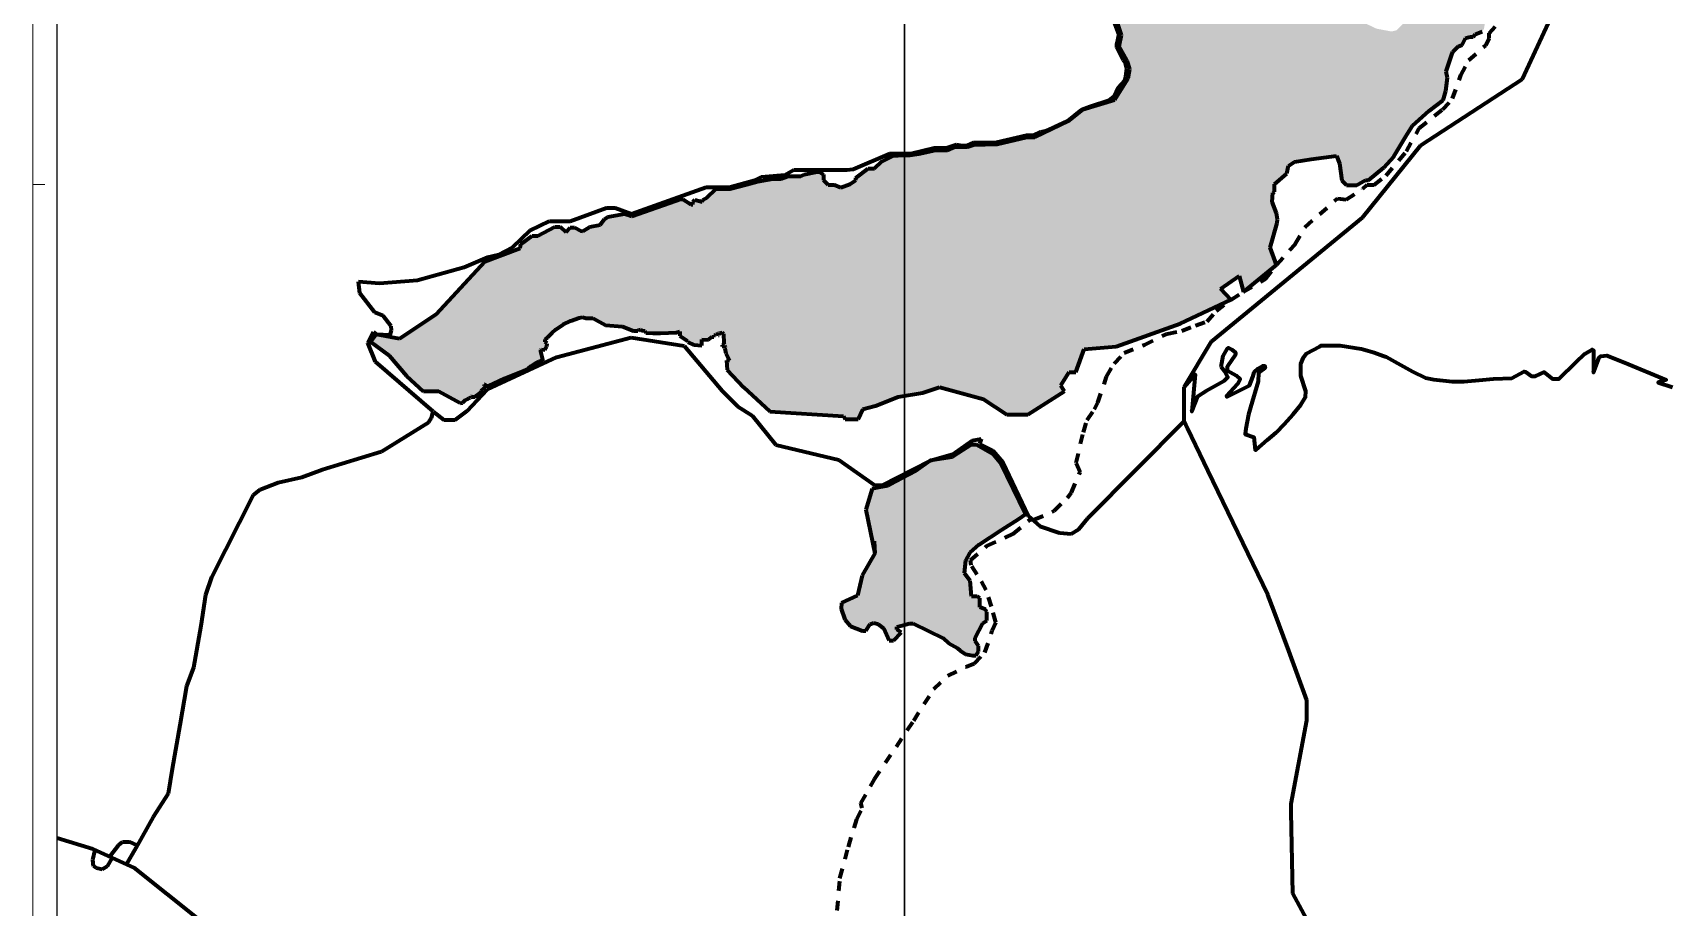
# Model space of a CAD drawing. Header units: millimetres. Extents: x -5675 to -4486, y 12688 to 13529.
# Drawn here: x -5675.2 to -5341.3, y 13134.2 to 13312.8 of the extents above; entities that cross this region are included whole.
import ezdxf

# ---------------------------------------------------------------- set-up
doc = ezdxf.new("R2010")
doc.units = ezdxf.units.MM
doc.header["$XCLIPFRAME"] = 2
doc.linetypes.add('JIS_02_1.0', pattern=[2, 1, -1])
for name, color, linetype, lineweight in [('Cartiglio', 255, 'Continuous', 9), ('Ferrovia secondaria', 30, 'JIS_02_1.0', 70), ('Lago', 4, 'Continuous', 70), ('Parchi regionali', 84, 'Continuous', 70), ('Rete primaria', 3, 'Continuous', 70), ('Rete secondaria', 2, 'Continuous', 70)]:
    doc.layers.add(name, color=color, linetype=linetype, lineweight=lineweight)
doc.layers.add('CTR', color=250, linetype='Continuous')
picture_1 = doc.add_image_def('image3.tif', size_in_pixel=(9449, 5906))
picture_2 = doc.add_image_def('image4.tif', size_in_pixel=(9449, 5906))

msp = doc.modelspace()

# ---------------------------------------------------------------- hatches: boundary and pattern name
at = {"layer": 'Lago', "ltscale": 100, "transparency": 33554534}
h = msp.add_hatch(color=256, dxfattribs=at)
h.dxf.hatch_style = 1
h.paths.add_polyline_path([(-5411.28, 13444.48), (-5413.99, 13446.78), (-5415.38, 13448.27), (-5415.57, 13448.82), (-5419.25, 13453.72), (-5420.48, 13456.15), (-5423.7, 13458.99), (-5424.92, 13460.19), (-5426.56, 13464.1), (-5427.37, 13466.05), (-5427.55, 13467.95), (-5428.99, 13469.92), (-5429.29, 13471.63), (-5429.95, 13472.74), (-5431.64, 13474.8), (-5432.7, 13476.4), (-5433.03, 13477.22), (-5433.46, 13478.3), (-5434.74, 13479.75), (-5435.64, 13483.5), (-5436.16, 13484.99), (-5436.53, 13486.49), (-5436.53, 13487.87), (-5436.37, 13488.81), (-5436.52, 13490.05), (-5435.98, 13491.37), (-5434.85, 13493.36), (-5434.38, 13495.94), (-5433.66, 13496.69), (-5432.52, 13497.41), (-5430.78, 13499.78), (-5430.03, 13501.14), (-5429.42, 13503.12), (-5429.04, 13505.25), (-5428.68, 13509.67), (-5428.34, 13510.04), (-5428.14, 13511.16), (-5429.35, 13512.55), (-5429.52, 13514.3), (-5429.62, 13515.54), (-5429.62, 13516.21), (-5428.92, 13517.22), (-5427.73, 13518.26), (-5426.59, 13518.64), (-5424.49, 13518.25), (-5422.73, 13517.43), (-5419.48, 13515.5), (-5417.43, 13515.89), (-5414.5, 13518.04), (-5410.87, 13519.72), (-5408.22, 13522.09), (-5407.37, 13523.36), (-5406.89, 13523.82), (-5458.84, 13523.82), (-5458.99, 13523.54), (-5459.11, 13521.31), (-5459.47, 13520.31), (-5459.47, 13519.17), (-5459.16, 13518.55), (-5458.35, 13517.49), (-5457.25, 13516.06), (-5456.24, 13514.74), (-5456, 13513.94), (-5456, 13513.25), (-5456.39, 13512.63), (-5457.55, 13511.84), (-5459.32, 13511.16), (-5460.19, 13510.99), (-5461.08, 13510.99), (-5462.14, 13511.15), (-5463.57, 13511.61), (-5464.75, 13512.13), (-5465.62, 13512.43), (-5465.47, 13511.55), (-5463.56, 13507.67), (-5462.65, 13507.44), (-5462.6, 13507), (-5463.18, 13505.88), (-5467.56, 13502.8), (-5470.17, 13500.49), (-5471.32, 13498.52), (-5472.2, 13497.54), (-5474.02, 13495.69), (-5475.4, 13494.67), (-5479.58, 13492.55), (-5481.55, 13490.45), (-5483.23, 13487.86), (-5483.71, 13487.57), (-5484.16, 13486.89), (-5484.16, 13486.41), (-5485.03, 13485.86), (-5484.92, 13485.56), (-5485.25, 13484.71), (-5486.09, 13482.58), (-5486.61, 13481.71), (-5486.61, 13480.97), (-5486.51, 13480.74), (-5486.18, 13480), (-5485.01, 13477.4), (-5485.01, 13475.48), (-5484.29, 13473.44), (-5484.05, 13472.55), (-5483.92, 13471.57), (-5483.14, 13469.6), (-5482.72, 13467.42), (-5482.72, 13465.03), (-5481.81, 13463.55), (-5481.81, 13462.91), (-5482.35, 13462.18), (-5482.18, 13460.36), (-5482.58, 13458), (-5481.91, 13457.27), (-5481.69, 13456.36), (-5481.07, 13455.54), (-5481.07, 13451.99), (-5479.91, 13448.48), (-5479.11, 13447.38), (-5479.03, 13446.2), (-5478.46, 13443.12), (-5477.27, 13441.58), (-5476, 13438.99), (-5474.57, 13437.56), (-5473.47, 13435.43), (-5471.13, 13433.79), (-5469.35, 13433.31), (-5468.05, 13432.1), (-5467.08, 13430.82), (-5466.6, 13429.04), (-5465.44, 13427.16), (-5463.17, 13423.49), (-5462.47, 13420.5), (-5462.47, 13418.94), (-5462.09, 13417.1), (-5462.09, 13415.19), (-5461.29, 13413.81), (-5460.95, 13410.63), (-5459.91, 13408.61), (-5459.74, 13407.79), (-5459.5, 13407.27), (-5457.7, 13403.39), (-5457.59, 13402.55), (-5458.54, 13400.23), (-5459.76, 13397.72), (-5461.23, 13395.36), (-5461.4, 13394.7), (-5462.32, 13391.22), (-5462.93, 13388.94), (-5463.11, 13383.82), (-5463.27, 13382.46), (-5463.46, 13380.94), (-5463.46, 13379.64), (-5463.35, 13377.56), (-5463.7, 13376.11), (-5464.5, 13372.81), (-5464.5, 13372.17), (-5464.12, 13372.17), (-5463.37, 13371.15), (-5464.5, 13371.15), (-5465.11, 13368.89), (-5465.11, 13367.38), (-5464.97, 13366.35), (-5465.29, 13365.3), (-5465.29, 13364.52), (-5466.06, 13358.94), (-5466.86, 13355.4), (-5465.6, 13354.18), (-5464.51, 13354.18), (-5464.13, 13353.54), (-5464.13, 13352.28), (-5464.96, 13350.18), (-5466.3, 13348.96), (-5466.66, 13347.62), (-5466.43, 13346.12), (-5465.73, 13344.59), (-5465.4, 13343.59), (-5464.51, 13340.9), (-5463.04, 13337.58), (-5459.14, 13333.12), (-5458.48, 13331.5), (-5458.15, 13329.1), (-5457.49, 13327.26), (-5457.11, 13325), (-5454.01, 13319.89), (-5453.81, 13318.91), (-5454.3, 13316.46), (-5452.92, 13312.3), (-5453.38, 13309.97), (-5451.73, 13307.09), (-5451.2, 13305.36), (-5451.56, 13303.43), (-5454.26, 13299.08), (-5460.8, 13297.13), (-5463.82, 13294.76), (-5470.61, 13291.48), (-5472.22, 13291.48), (-5478.31, 13290.03), (-5483.16, 13289.9), (-5484.32, 13289.49), (-5484.9, 13289.49), (-5486.92, 13289.49), (-5488.51, 13288.86), (-5490.9, 13288.86), (-5494.28, 13288.08), (-5496.13, 13287.83), (-5497.48, 13287.83), (-5499.53, 13287.65), (-5501.87, 13286.54), (-5503.32, 13285.08), (-5504.63, 13285.08), (-5507.14, 13283.19), (-5507.14, 13282.7), (-5508.37, 13281.88), (-5510.18, 13281.18), (-5511.49, 13281.73), (-5512.82, 13281.73), (-5513.77, 13282.7), (-5513.77, 13283.87), (-5514.55, 13284.42), (-5515.07, 13284.42), (-5517.69, 13283.85), (-5518.37, 13283.51), (-5519.47, 13283.51), (-5520.99, 13283.51), (-5522.46, 13282.95), (-5523.15, 13282.95), (-5524.09, 13282.95), (-5527.15, 13282.4), (-5529.38, 13281.83), (-5531, 13281.44), (-5532.78, 13280.94), (-5535.71, 13280.87), (-5537.54, 13279.11), (-5538.42, 13278.7), (-5538.53, 13278.25), (-5540.05, 13278.65), (-5540.45, 13278.29), (-5540.45, 13277.75), (-5540.79, 13277.75), (-5542.47, 13278.84), (-5543.01, 13278.84), (-5543.94, 13278.5), (-5552.89, 13275.38), (-5553.31, 13275.5), (-5554.37, 13275.81), (-5557.76, 13275.24), (-5558.43, 13274.74), (-5559.33, 13273.58), (-5561.43, 13273.16), (-5562.88, 13272.3), (-5563.3, 13272.33), (-5564.59, 13273), (-5565.46, 13273), (-5566.37, 13272.09), (-5567.49, 13273.2), (-5568.57, 13273.2), (-5572.09, 13271.3), (-5573.21, 13271.3), (-5575.53, 13269.6), (-5575.69, 13268.78), (-5582.87, 13266.07), (-5592.82, 13255.33), (-5600.3, 13250.38), (-5605.05, 13251.24), (-5606.22, 13249.7), (-5602.38, 13246.8), (-5598.81, 13242.7), (-5595.44, 13239.54), (-5592.27, 13239.54), (-5587.91, 13237.16), (-5587.46, 13237.2), (-5586.88, 13237.74), (-5586.5, 13238), (-5586.18, 13238.16), (-5585.74, 13238.36), (-5585.74, 13238.64), (-5585.53, 13238.47), (-5584.94, 13238.47), (-5583.9, 13239.18), (-5583.63, 13239.5), (-5583.63, 13239.66), (-5583.24, 13240.03), (-5582.69, 13240.56), (-5582.69, 13240.57), (-5583.14, 13241.02), (-5582.94, 13241.02), (-5582.47, 13240.73), (-5582.11, 13240.73), (-5578.88, 13242.21), (-5575.03, 13243.74), (-5574.36, 13244.01), (-5573.98, 13244.32), (-5573.51, 13244.7), (-5572.47, 13245.43), (-5571.83, 13245.71), (-5571.56, 13245.83), (-5571.05, 13245.83), (-5571.05, 13246.06), (-5571.4, 13247.44), (-5571.47, 13247.69), (-5571.47, 13248.16), (-5570.67, 13248.06), (-5570.26, 13248.76), (-5570.19, 13249.34), (-5570.55, 13249.7), (-5570.56, 13250.15), (-5570.07, 13250.59), (-5569.17, 13251.52), (-5568.4, 13252.2), (-5566.88, 13253.23), (-5565.32, 13253.99), (-5563.66, 13254.58), (-5562.94, 13254.73), (-5562.25, 13254.55), (-5560.84, 13254.55), (-5558.27, 13253.08), (-5554.77, 13252.82), (-5552.53, 13251.9), (-5551.64, 13251.91), (-5551.45, 13252.12), (-5551.1, 13252.19), (-5550.85, 13252.02), (-5550.26, 13251.92), (-5550.02, 13251.55), (-5548.6, 13251.48), (-5547.04, 13251.48), (-5543.77, 13251.6), (-5543.11, 13251.79), (-5543.05, 13250.91), (-5541.51, 13249.87), (-5541.43, 13249.6), (-5540.26, 13249.07), (-5539.43, 13249.01), (-5538.61, 13248.95), (-5538.62, 13250.17), (-5537.22, 13250.06), (-5536.53, 13250.73), (-5536.16, 13250.73), (-5536.11, 13251.02), (-5535.81, 13251.05), (-5535.68, 13251.23), (-5535.42, 13251.34), (-5535.18, 13251.52), (-5535.16, 13251.07), (-5535.03, 13251.07), (-5534.99, 13251.47), (-5534.46, 13251.56), (-5534.18, 13251.3), (-5534.11, 13249.39), (-5533.94, 13249.13), (-5534.28, 13249.08), (-5534.44, 13248.99), (-5534.44, 13248.72), (-5533.99, 13248.85), (-5533.75, 13248.62), (-5533.88, 13248.34), (-5533.67, 13247.28), (-5532.92, 13245.87), (-5533.55, 13245.87), (-5533.44, 13243.96), (-5530.08, 13240.4), (-5524.69, 13235.47), (-5509.69, 13234.5), (-5509.33, 13233.86), (-5506.65, 13233.86), (-5505.74, 13235.96), (-5503.13, 13236.59), (-5498.52, 13238.42), (-5493.54, 13239.3), (-5490.04, 13240.43), (-5481.06, 13237.98), (-5476.29, 13234.82), (-5472.06, 13234.82), (-5464.57, 13239.64), (-5465.3, 13240.8), (-5463.6, 13243.48), (-5462.24, 13243.48), (-5460.54, 13248.19), (-5454.01, 13248.73), (-5440.87, 13253.42), (-5430.59, 13258.29), (-5432.7, 13260.5), (-5428.89, 13263.14), (-5427.99, 13259.89), (-5421.27, 13265.41), (-5422.56, 13268.92), (-5421.11, 13273.98), (-5421.07, 13274.74), (-5421.26, 13275.97), (-5422.13, 13278.28), (-5421.99, 13280.12), (-5421.66, 13280.33), (-5421.66, 13281.87), (-5419.13, 13284.08), (-5418.82, 13285.61), (-5417.56, 13286.46), (-5414.18, 13287.02), (-5409.04, 13287.68), (-5408.4, 13286.07), (-5407.92, 13282.61), (-5406.98, 13281.66), (-5404.88, 13281.66), (-5403.13, 13282.72), (-5402.51, 13282.72), (-5399.34, 13285.27), (-5397.34, 13287.55), (-5394.88, 13291.59), (-5393.52, 13293.82), (-5390.1, 13296.88), (-5387.21, 13299.03), (-5386.72, 13300.94), (-5386.38, 13303.63), (-5386.6, 13304.9), (-5385.56, 13308.14), (-5385.3, 13308.93), (-5384.19, 13309.99), (-5383.33, 13310.36), (-5382.7, 13311.73), (-5381.73, 13311.98), (-5381.12, 13311.98), (-5380.63, 13312.49), (-5379.28, 13313.07), (-5378.93, 13313.55), (-5378.6, 13315.38), (-5379.26, 13316.57), (-5378.79, 13318.58), (-5377.45, 13321.09), (-5377.27, 13321.42), (-5375.02, 13324.92), (-5373.87, 13326.7), (-5373.37, 13327.48), (-5371.98, 13331.07), (-5371.64, 13334.45), (-5372.42, 13335.95), (-5373.14, 13341.19), (-5372.88, 13341.7), (-5372.25, 13342.04), (-5371.38, 13344.07), (-5370.41, 13344.92), (-5369.76, 13347.75), (-5369.36, 13351.01), (-5369.36, 13352.69), (-5369.78, 13353.36), (-5369.78, 13354.36), (-5370.08, 13354.73), (-5370.12, 13355.6), (-5369.42, 13356.75), (-5369.28, 13358.03), (-5368.48, 13361.02), (-5369.03, 13365.21), (-5369.03, 13366.4), (-5368.56, 13368.17), (-5368.5, 13369.62), (-5368.98, 13370.87), (-5369.27, 13371.61), (-5369.51, 13372.23), (-5369.51, 13372.79), (-5369.87, 13374.6), (-5370.82, 13375.88), (-5371.38, 13376.62), (-5371.58, 13377.44), (-5373.52, 13379.44), (-5377.47, 13385.02), (-5378.21, 13386.07), (-5378.8, 13386.65), (-5379.6, 13386.97), (-5381.81, 13386.82), (-5384.54, 13387.96), (-5385.4, 13388.33), (-5386.09, 13388.46), (-5387.27, 13389.06), (-5388.49, 13389.68), (-5390.48, 13391.8), (-5391.51, 13393.14), (-5392.4, 13394.3), (-5393.37, 13395.57), (-5394.39, 13396.42), (-5395.83, 13397.62), (-5396.25, 13398.55), (-5396.25, 13399.21), (-5398.73, 13402.62), (-5399.17, 13402.85), (-5399.48, 13403.51), (-5399.69, 13404.34), (-5399.91, 13407.37), (-5400.25, 13409.59), (-5400.25, 13411.55), (-5400.25, 13413.16), (-5400.25, 13413.57), (-5399.47, 13414.31), (-5398.74, 13415.85), (-5399.35, 13417.93), (-5400.29, 13419.18), (-5400.29, 13419.64), (-5399.96, 13420.13), (-5399.11, 13420.55), (-5398.59, 13421.59), (-5398.82, 13421.94), (-5399.44, 13421.98), (-5400.11, 13423.17), (-5400.11, 13424.26), (-5401.75, 13429.51), (-5403.12, 13432.77), (-5403.29, 13434.02), (-5404.52, 13436.76), (-5409.44, 13443.81), (-5410.25, 13443.81)])
h.paths.add_polyline_path([(-5415.67, 13374.33), (-5415.12, 13374.33), (-5412.93, 13374.04), (-5411.66, 13374.18), (-5409.97, 13374.36), (-5408.69, 13374.36), (-5406.04, 13373.56), (-5404.77, 13373.57), (-5402.26, 13372.52), (-5400.3, 13371.41), (-5398.6, 13371.04), (-5396.76, 13370.4), (-5394.74, 13370.4), (-5392.06, 13368.68), (-5390.02, 13364.92), (-5389.34, 13363.64), (-5389.34, 13362.92), (-5390.65, 13359.68), (-5390.65, 13357.04), (-5389.81, 13354.97), (-5389.56, 13352.82), (-5389.85, 13351.37), (-5389.48, 13350.41), (-5389.48, 13347.43), (-5389.89, 13345.61), (-5389.52, 13343.07), (-5389.88, 13341.11), (-5391.19, 13339.45), (-5392.11, 13336.48), (-5391.93, 13331.21), (-5392.24, 13328.86), (-5391.93, 13321.19), (-5393.29, 13318.24), (-5395.07, 13316.57), (-5395.07, 13315.57), (-5395.36, 13314.69), (-5396.72, 13313.32), (-5397.77, 13313.06), (-5399.07, 13313.3), (-5400.83, 13313.63), (-5405, 13315.61), (-5407.09, 13317.18), (-5414.15, 13323.97), (-5416.53, 13325.6), (-5418.15, 13326.3), (-5424.09, 13326.33), (-5425.34, 13325.1), (-5425.97, 13324.98), (-5427.77, 13325.41), (-5429.75, 13325.74), (-5431.14, 13327.1), (-5431.7, 13327.9), (-5432.03, 13329.31), (-5432.34, 13330.66), (-5432.16, 13332.29), (-5431.93, 13332.67), (-5431.48, 13333.44), (-5430.1, 13334.84), (-5428.35, 13335.94), (-5426.43, 13338.97), (-5426.02, 13339.12), (-5426.02, 13339.44), (-5426.27, 13339.68), (-5425.83, 13341.4), (-5424.69, 13343.46), (-5421.62, 13351.11), (-5421.62, 13351.48), (-5421.36, 13352.18), (-5421.36, 13353.11), (-5421.13, 13353.52), (-5420.2, 13355.21), (-5420.04, 13356.72), (-5420.34, 13358.15), (-5420.34, 13359.58), (-5420.34, 13362.01), (-5420.6, 13363.44), (-5420.51, 13364.4), (-5420.28, 13365.09), (-5420.28, 13366.36), (-5420.14, 13368.82), (-5419.07, 13370.81), (-5419.07, 13371.91), (-5418.75, 13372.93), (-5418.07, 13372.93), (-5417.71, 13373.17), (-5416.82, 13373.79)], flags=16)
at = {"layer": 'Parchi regionali', "ltscale": 100, "transparency": 33554534}
h = msp.add_hatch(color=256, dxfattribs=at)
h.dxf.hatch_style = 1
h.paths.add_polyline_path([(-5482.82, 13189.26), (-5481.2, 13192.21), (-5480.39, 13192.78), (-5480.39, 13194.45), (-5480.71, 13195.01), (-5481.83, 13195.47), (-5481.83, 13197.37), (-5482.39, 13197.7), (-5483.51, 13197.7), (-5483.82, 13200.9), (-5484.99, 13202.43), (-5484.68, 13205.04), (-5483.83, 13206.68), (-5481.96, 13208.32), (-5477.44, 13211.27), (-5473.9, 13213.57), (-5472.54, 13214.46), (-5477.62, 13224.96), (-5479.07, 13226.66), (-5481.55, 13228.11), (-5482.5, 13228.67), (-5483.6, 13228.67), (-5486.23, 13226.95), (-5487.48, 13226.13), (-5491.91, 13225.42), (-5495, 13223.28), (-5499.12, 13221.12), (-5500.64, 13220.29), (-5502.48, 13219.93), (-5503.83, 13219.67), (-5505.08, 13215.35), (-5503.29, 13206.43), (-5505.84, 13201.96), (-5506.83, 13197.86), (-5510.08, 13196.41), (-5510.17, 13195.16), (-5509.4, 13192.97), (-5508.22, 13191.64), (-5505.77, 13190.67), (-5505.13, 13190.67), (-5504.24, 13192.02), (-5503.49, 13192.28), (-5502.62, 13192.06), (-5501.42, 13191.13), (-5500.34, 13188.69), (-5499.48, 13188.69), (-5497.93, 13190.33), (-5498.77, 13190.96), (-5498.77, 13191.46), (-5497.44, 13191.84), (-5496.18, 13192.19), (-5495.44, 13192.19), (-5489.34, 13189.2), (-5488.26, 13188.13), (-5486.39, 13187.13), (-5485.88, 13186.67), (-5484.75, 13185.9), (-5483.28, 13185.6), (-5482.58, 13185.6), (-5482.09, 13186.44), (-5482.14, 13187.59), (-5482.82, 13188.61)])

# ---------------------------------------------------------------- linework, layer by layer
at = {"layer": 'Cartiglio'}
for p, q in [((-5675.2, 12687.82), (-5675.2, 13528.82)), ((-5670.2, 12692.82), (-5670.2, 13523.82))]:
    msp.add_line(p, q, dxfattribs=at)
at = {"layer": 'Cartiglio', "ltscale": 100}
msp.add_line((-5675.2, 13281.82), (-5672.7, 13281.82), dxfattribs=at)
at = {"layer": 'CTR'}
msp.add_lwpolyline([(-5497.2, 13503.39), (-4697.2, 13503.39), (-4697.2, 13003.36), (-5497.2, 13003.36)], close=True, dxfattribs=at)
at = {"layer": 'Ferrovia secondaria', "ltscale": 2}
msp.add_lwpolyline([(-5510.93, 13133.56), (-5510.39, 13140.17), (-5508.68, 13146.59), (-5506.95, 13152.2), (-5505.84, 13154.42), (-5506.11, 13155.49), (-5503.34, 13160.37), (-5495.34, 13172.28), (-5491.24, 13178.75), (-5488.34, 13181.49), (-5484.68, 13183.33), (-5483, 13184.01), (-5480.79, 13186.27), (-5479.32, 13190.75), (-5478.56, 13192.39), (-5479.47, 13195.62), (-5480.53, 13199), (-5482.35, 13202.2), (-5483.6, 13204.1), (-5483.75, 13205.11), (-5480.38, 13208), (-5475, 13210.45), (-5471.59, 13213.37), (-5470.74, 13213.37), (-5466.64, 13215.19), (-5463.94, 13217.84), (-5463.14, 13218.94), (-5461.37, 13223.07), (-5462.17, 13224.95), (-5460.69, 13231.21), (-5459.91, 13233.71), (-5458.44, 13235.91), (-5457.74, 13237.27), (-5455.95, 13242.63), (-5454.44, 13245.28), (-5452.36, 13247.44), (-5448.22, 13249.08), (-5443.59, 13251.3), (-5440.61, 13251.96), (-5437.8, 13253.04), (-5435.45, 13253.86), (-5433.55, 13255.99), (-5430.59, 13258.29), (-5427.99, 13259.89), (-5423.54, 13262.53), (-5421.27, 13265.41), (-5417.49, 13269.6), (-5415.41, 13273.11), (-5408.79, 13278.96), (-5407.03, 13278.75), (-5403.63, 13280.91), (-5402.74, 13281.75), (-5401.36, 13281.75), (-5398.9, 13283.68), (-5394.71, 13288.64), (-5392.14, 13293.31), (-5387.4, 13297.12), (-5385.31, 13299.36), (-5383.64, 13304.14), (-5382.03, 13307.18), (-5378.56, 13310.26), (-5377.88, 13311.67), (-5377.88, 13312.75), (-5376.6, 13314.09)], dxfattribs=at)
at = {"layer": 'Lago', "ltscale": 100}
for p, q in [((-5452.92, 13312.3), (-5454.3, 13316.46)), ((-5453.38, 13309.97), (-5452.92, 13312.3)), ((-5451.73, 13307.09), (-5453.38, 13309.97)), ((-5385.3, 13308.93), (-5384.19, 13309.99)), ((-5384.19, 13309.99), (-5383.33, 13310.36)), ((-5383.33, 13310.36), (-5382.7, 13311.73)), ((-5382.7, 13311.73), (-5381.73, 13311.98)), ((-5381.73, 13311.98), (-5381.12, 13311.98)), ((-5381.12, 13311.98), (-5380.63, 13312.49)), ((-5380.63, 13312.49), (-5379.28, 13313.07)), ((-5451.2, 13305.36), (-5451.73, 13307.09)), ((-5386.6, 13304.9), (-5385.56, 13308.14)), ((-5385.56, 13308.14), (-5385.3, 13308.93)), ((-5454.26, 13299.08), (-5451.56, 13303.43)), ((-5451.56, 13303.43), (-5451.2, 13305.36)), ((-5386.72, 13300.94), (-5386.38, 13303.63)), ((-5386.38, 13303.63), (-5386.6, 13304.9)), ((-5387.21, 13299.03), (-5386.72, 13300.94)), ((-5463.82, 13294.76), (-5460.8, 13297.13)), ((-5460.8, 13297.13), (-5454.26, 13299.08)), ((-5393.52, 13293.82), (-5390.1, 13296.88)), ((-5390.1, 13296.88), (-5387.21, 13299.03)), ((-5470.61, 13291.48), (-5463.82, 13294.76)), ((-5394.88, 13291.59), (-5393.52, 13293.82)), ((-5483.16, 13289.9), (-5478.31, 13290.03)), ((-5478.31, 13290.03), (-5472.22, 13291.48)), ((-5472.22, 13291.48), (-5470.61, 13291.48)), ((-5397.34, 13287.55), (-5394.88, 13291.59)), ((-5501.87, 13286.54), (-5499.53, 13287.65)), ((-5499.53, 13287.65), (-5497.48, 13287.83)), ((-5497.48, 13287.83), (-5496.13, 13287.83)), ((-5496.13, 13287.83), (-5494.28, 13288.08)), ((-5494.28, 13288.08), (-5490.9, 13288.86)), ((-5490.9, 13288.86), (-5488.51, 13288.86)), ((-5488.51, 13288.86), (-5486.92, 13289.49)), ((-5486.92, 13289.49), (-5484.9, 13289.49)), ((-5484.9, 13289.49), (-5484.32, 13289.49)), ((-5484.32, 13289.49), (-5483.16, 13289.9)), ((-5417.56, 13286.46), (-5414.18, 13287.02)), ((-5414.18, 13287.02), (-5409.04, 13287.68)), ((-5409.04, 13287.68), (-5408.4, 13286.07)), ((-5399.34, 13285.27), (-5397.34, 13287.55)), ((-5522.46, 13282.95), (-5520.99, 13283.51)), ((-5520.99, 13283.51), (-5519.47, 13283.51)), ((-5519.47, 13283.51), (-5518.37, 13283.51)), ((-5518.37, 13283.51), (-5517.69, 13283.85)), ((-5517.69, 13283.85), (-5515.07, 13284.42)), ((-5515.07, 13284.42), (-5514.55, 13284.42)), ((-5514.55, 13284.42), (-5513.77, 13283.87)), ((-5513.77, 13283.87), (-5513.77, 13282.7)), ((-5507.14, 13283.19), (-5504.63, 13285.08)), ((-5504.63, 13285.08), (-5503.32, 13285.08)), ((-5503.32, 13285.08), (-5501.87, 13286.54)), ((-5421.66, 13281.87), (-5419.13, 13284.08)), ((-5419.13, 13284.08), (-5418.82, 13285.61)), ((-5418.82, 13285.61), (-5417.56, 13286.46)), ((-5408.4, 13286.07), (-5407.92, 13282.61)), ((-5402.51, 13282.72), (-5399.34, 13285.27)), ((-5537.54, 13279.11), (-5535.71, 13280.87)), ((-5535.71, 13280.87), (-5532.78, 13280.94)), ((-5532.78, 13280.94), (-5531, 13281.44)), ((-5531, 13281.44), (-5529.38, 13281.83)), ((-5529.38, 13281.83), (-5527.15, 13282.4)), ((-5527.15, 13282.4), (-5524.09, 13282.95)), ((-5524.09, 13282.95), (-5523.15, 13282.95)), ((-5523.15, 13282.95), (-5522.46, 13282.95)), ((-5513.77, 13282.7), (-5512.82, 13281.73)), ((-5512.82, 13281.73), (-5511.49, 13281.73)), ((-5511.49, 13281.73), (-5510.18, 13281.18)), ((-5510.18, 13281.18), (-5508.37, 13281.88)), ((-5508.37, 13281.88), (-5507.14, 13282.7)), ((-5507.14, 13282.7), (-5507.14, 13283.19)), ((-5422.13, 13278.28), (-5421.99, 13280.12)), ((-5421.99, 13280.12), (-5421.66, 13280.33)), ((-5421.66, 13280.33), (-5421.66, 13281.87)), ((-5407.92, 13282.61), (-5406.98, 13281.66)), ((-5406.98, 13281.66), (-5404.88, 13281.66)), ((-5404.88, 13281.66), (-5403.13, 13282.72)), ((-5403.13, 13282.72), (-5402.51, 13282.72)), ((-5552.89, 13275.38), (-5543.94, 13278.5)), ((-5543.94, 13278.5), (-5543.01, 13278.84)), ((-5543.01, 13278.84), (-5542.47, 13278.84)), ((-5542.47, 13278.84), (-5540.79, 13277.75)), ((-5540.79, 13277.75), (-5540.45, 13277.75)), ((-5540.45, 13278.29), (-5540.05, 13278.65)), ((-5540.45, 13277.75), (-5540.45, 13278.29)), ((-5540.05, 13278.65), (-5538.53, 13278.25)), ((-5538.53, 13278.25), (-5538.42, 13278.7)), ((-5538.42, 13278.7), (-5537.54, 13279.11)), ((-5421.26, 13275.97), (-5422.13, 13278.28)), ((-5561.43, 13273.16), (-5559.33, 13273.58)), ((-5559.33, 13273.58), (-5558.43, 13274.74)), ((-5558.43, 13274.74), (-5557.76, 13275.24)), ((-5557.76, 13275.24), (-5554.37, 13275.81)), ((-5554.37, 13275.81), (-5553.31, 13275.5)), ((-5553.31, 13275.5), (-5552.89, 13275.38)), ((-5422.56, 13268.92), (-5421.11, 13273.98)), ((-5421.07, 13274.74), (-5421.26, 13275.97)), ((-5421.11, 13273.98), (-5421.07, 13274.74)), ((-5575.53, 13269.6), (-5573.21, 13271.3)), ((-5573.21, 13271.3), (-5572.09, 13271.3)), ((-5572.09, 13271.3), (-5568.57, 13273.2)), ((-5568.57, 13273.2), (-5567.49, 13273.2)), ((-5567.49, 13273.2), (-5566.37, 13272.09)), ((-5566.37, 13272.09), (-5565.46, 13273)), ((-5565.46, 13273), (-5564.59, 13273)), ((-5564.59, 13273), (-5563.3, 13272.33)), ((-5563.3, 13272.33), (-5562.88, 13272.3)), ((-5562.88, 13272.3), (-5561.43, 13273.16)), ((-5582.87, 13266.07), (-5575.69, 13268.78)), ((-5575.69, 13268.78), (-5575.53, 13269.6)), ((-5421.27, 13265.41), (-5422.56, 13268.92)), ((-5592.82, 13255.33), (-5582.87, 13266.07)), ((-5427.99, 13259.89), (-5421.27, 13265.41)), ((-5432.7, 13260.5), (-5428.89, 13263.14)), ((-5430.59, 13258.29), (-5432.7, 13260.5)), ((-5428.89, 13263.14), (-5427.99, 13259.89)), ((-5440.87, 13253.42), (-5430.59, 13258.29)), ((-5600.3, 13250.38), (-5592.82, 13255.33)), ((-5568.4, 13252.2), (-5566.88, 13253.23)), ((-5566.88, 13253.23), (-5565.32, 13253.99)), ((-5565.32, 13253.99), (-5563.66, 13254.58)), ((-5563.66, 13254.58), (-5562.94, 13254.73)), ((-5562.94, 13254.73), (-5562.25, 13254.55)), ((-5562.25, 13254.55), (-5560.84, 13254.55)), ((-5560.84, 13254.55), (-5558.27, 13253.08)), ((-5454.01, 13248.73), (-5440.87, 13253.42)), ((-5606.22, 13249.7), (-5605.05, 13251.24)), ((-5605.05, 13251.24), (-5600.3, 13250.38)), ((-5570.56, 13250.15), (-5570.07, 13250.59)), ((-5570.55, 13249.7), (-5570.56, 13250.15)), ((-5570.07, 13250.59), (-5569.17, 13251.52)), ((-5569.17, 13251.52), (-5568.4, 13252.2)), ((-5558.27, 13253.08), (-5554.77, 13252.82)), ((-5554.77, 13252.82), (-5552.53, 13251.9)), ((-5552.53, 13251.9), (-5551.64, 13251.91)), ((-5551.64, 13251.91), (-5551.45, 13252.12)), ((-5551.45, 13252.12), (-5551.1, 13252.19)), ((-5551.1, 13252.19), (-5550.85, 13252.02)), ((-5550.85, 13252.02), (-5550.26, 13251.92)), ((-5550.26, 13251.92), (-5550.02, 13251.55)), ((-5550.02, 13251.55), (-5548.6, 13251.48)), ((-5548.6, 13251.48), (-5547.04, 13251.48)), ((-5547.04, 13251.48), (-5543.77, 13251.6)), ((-5543.77, 13251.6), (-5543.11, 13251.79)), ((-5543.11, 13251.79), (-5543.05, 13250.91)), ((-5543.05, 13250.91), (-5541.51, 13249.87)), ((-5541.51, 13249.87), (-5541.43, 13249.6)), ((-5538.61, 13248.95), (-5538.62, 13250.17)), ((-5538.62, 13250.17), (-5537.22, 13250.06)), ((-5537.22, 13250.06), (-5536.53, 13250.73)), ((-5536.53, 13250.73), (-5536.16, 13250.73)), ((-5536.16, 13250.73), (-5536.11, 13251.02)), ((-5536.11, 13251.02), (-5535.81, 13251.05)), ((-5535.81, 13251.05), (-5535.68, 13251.23)), ((-5535.68, 13251.23), (-5535.42, 13251.34)), ((-5535.42, 13251.34), (-5535.3, 13251.43)), ((-5535.3, 13251.43), (-5535.18, 13251.43)), ((-5535.18, 13251.43), (-5535.16, 13251.07)), ((-5535.16, 13251.07), (-5535.03, 13251.07)), ((-5535.03, 13251.07), (-5534.99, 13251.47)), ((-5534.99, 13251.47), (-5534.46, 13251.56)), ((-5534.46, 13251.56), (-5534.18, 13251.3)), ((-5534.18, 13251.3), (-5534.11, 13249.39)), ((-5602.38, 13246.8), (-5606.22, 13249.7)), ((-5598.81, 13242.7), (-5602.38, 13246.8)), ((-5571.47, 13248.06), (-5571.38, 13248.15)), ((-5571.47, 13247.69), (-5571.47, 13248.06)), ((-5571.4, 13247.44), (-5571.47, 13247.69)), ((-5571.05, 13246.06), (-5571.4, 13247.44)), ((-5571.38, 13248.15), (-5570.67, 13248.06)), ((-5570.67, 13248.06), (-5570.26, 13248.76)), ((-5570.19, 13249.34), (-5570.55, 13249.7)), ((-5570.26, 13248.76), (-5570.19, 13249.34)), ((-5541.43, 13249.6), (-5540.26, 13249.07)), ((-5540.26, 13249.07), (-5539.43, 13249.01)), ((-5539.43, 13249.01), (-5538.61, 13248.95)), ((-5534.28, 13249.08), (-5534.44, 13248.99)), ((-5534.44, 13248.99), (-5534.44, 13248.72)), ((-5534.44, 13248.72), (-5533.99, 13248.85)), ((-5533.94, 13249.13), (-5534.28, 13249.08)), ((-5534.11, 13249.39), (-5533.94, 13249.13)), ((-5533.99, 13248.85), (-5533.75, 13248.62)), ((-5533.75, 13248.62), (-5533.88, 13248.34)), ((-5533.88, 13248.34), (-5533.67, 13247.28)), ((-5533.67, 13247.28), (-5532.92, 13245.87)), ((-5462.24, 13243.48), (-5460.54, 13248.19)), ((-5460.54, 13248.19), (-5454.01, 13248.73)), ((-5578.88, 13242.21), (-5575.03, 13243.74)), ((-5575.03, 13243.74), (-5574.36, 13244.01)), ((-5574.36, 13244.01), (-5573.98, 13244.32)), ((-5573.98, 13244.32), (-5573.51, 13244.7)), ((-5573.51, 13244.7), (-5572.47, 13245.43)), ((-5572.47, 13245.43), (-5571.83, 13245.71)), ((-5571.83, 13245.71), (-5571.56, 13245.83)), ((-5571.56, 13245.83), (-5571.05, 13245.83)), ((-5571.05, 13245.83), (-5571.05, 13246.06)), ((-5532.92, 13245.87), (-5533.55, 13245.87)), ((-5533.55, 13245.87), (-5533.44, 13243.96)), ((-5533.44, 13243.96), (-5530.08, 13240.4)), ((-5465.3, 13240.8), (-5463.6, 13243.48)), ((-5463.6, 13243.48), (-5462.24, 13243.48)), ((-5595.44, 13239.54), (-5598.81, 13242.7)), ((-5583.63, 13239.66), (-5583.24, 13240.03)), ((-5583.24, 13240.03), (-5582.88, 13240.37)), ((-5582.97, 13240.86), (-5583.02, 13241.02)), ((-5583.02, 13241.02), (-5582.94, 13241.02)), ((-5582.69, 13240.57), (-5582.97, 13240.86)), ((-5582.94, 13241.02), (-5582.47, 13240.73)), ((-5582.88, 13240.37), (-5582.69, 13240.37)), ((-5582.69, 13240.37), (-5582.69, 13240.57)), ((-5582.47, 13240.73), (-5582.11, 13240.73)), ((-5582.11, 13240.73), (-5578.88, 13242.21)), ((-5530.08, 13240.4), (-5524.69, 13235.47)), ((-5493.54, 13239.3), (-5490.04, 13240.43)), ((-5490.04, 13240.43), (-5481.06, 13237.98)), ((-5464.57, 13239.64), (-5465.3, 13240.8)), ((-5592.27, 13239.54), (-5595.44, 13239.54)), ((-5587.91, 13237.16), (-5592.27, 13239.54)), ((-5587.91, 13237.16), (-5587.46, 13237.2)), ((-5587.46, 13237.2), (-5586.88, 13237.74)), ((-5586.88, 13237.74), (-5586.5, 13238)), ((-5586.5, 13238), (-5586.18, 13238.16)), ((-5586.18, 13238.16), (-5585.91, 13238.28)), ((-5585.91, 13238.28), (-5585.74, 13238.36)), ((-5585.74, 13238.36), (-5585.74, 13238.58)), ((-5585.74, 13238.58), (-5585.66, 13238.58)), ((-5585.66, 13238.58), (-5585.53, 13238.47)), ((-5585.53, 13238.47), (-5584.94, 13238.47)), ((-5584.94, 13238.47), (-5583.9, 13239.18)), ((-5583.9, 13239.18), (-5583.63, 13239.5)), ((-5583.63, 13239.5), (-5583.63, 13239.66)), ((-5505.74, 13235.96), (-5503.13, 13236.59)), ((-5503.13, 13236.59), (-5498.52, 13238.42)), ((-5498.52, 13238.42), (-5493.54, 13239.3)), ((-5481.06, 13237.98), (-5476.29, 13234.82)), ((-5472.06, 13234.82), (-5464.57, 13239.64)), ((-5524.69, 13235.47), (-5509.69, 13234.5)), ((-5509.69, 13234.5), (-5509.33, 13233.86)), ((-5509.33, 13233.86), (-5506.65, 13233.86)), ((-5506.65, 13233.86), (-5505.74, 13235.96)), ((-5476.29, 13234.82), (-5472.06, 13234.82))]:
    msp.add_line(p, q, dxfattribs=at)
at = {"layer": 'Parchi regionali', "ltscale": 100}
for p, q in [((-5486.23, 13226.95), (-5487.48, 13226.13)), ((-5483.6, 13228.67), (-5486.23, 13226.95)), ((-5482.5, 13228.67), (-5483.6, 13228.67)), ((-5481.55, 13228.11), (-5482.5, 13228.67)), ((-5479.07, 13226.66), (-5481.55, 13228.11)), ((-5477.62, 13224.96), (-5479.07, 13226.66)), ((-5495, 13223.28), (-5499.12, 13221.12)), ((-5491.91, 13225.42), (-5495, 13223.28)), ((-5487.48, 13226.13), (-5491.91, 13225.42)), ((-5472.54, 13214.46), (-5477.62, 13224.96)), ((-5502.48, 13219.93), (-5503.83, 13219.67)), ((-5500.64, 13220.29), (-5502.48, 13219.93)), ((-5499.12, 13221.12), (-5500.64, 13220.29)), ((-5503.83, 13219.67), (-5505.08, 13215.35)), ((-5505.08, 13215.35), (-5503.29, 13206.43)), ((-5477.44, 13211.27), (-5473.9, 13213.57)), ((-5473.9, 13213.57), (-5472.54, 13214.46)), ((-5481.96, 13208.32), (-5477.44, 13211.27)), ((-5503.42, 13208.95), (-5503.29, 13206.43)), ((-5484.68, 13205.04), (-5483.83, 13206.68)), ((-5483.83, 13206.68), (-5481.96, 13208.32)), ((-5503.29, 13206.43), (-5505.84, 13201.96)), ((-5484.99, 13202.43), (-5484.68, 13205.04)), ((-5505.84, 13201.96), (-5506.83, 13197.86)), ((-5483.82, 13200.9), (-5484.99, 13202.43)), ((-5483.51, 13197.7), (-5483.82, 13200.9)), ((-5506.83, 13197.86), (-5510.08, 13196.41)), ((-5482.39, 13197.7), (-5483.51, 13197.7)), ((-5481.83, 13197.37), (-5482.39, 13197.7)), ((-5481.83, 13195.47), (-5481.83, 13197.37)), ((-5510.08, 13196.41), (-5510.17, 13195.16)), ((-5510.17, 13195.16), (-5509.4, 13192.97)), ((-5480.71, 13195.01), (-5481.83, 13195.47)), ((-5480.39, 13194.45), (-5480.71, 13195.01)), ((-5480.39, 13192.78), (-5480.39, 13194.45)), ((-5509.4, 13192.97), (-5508.22, 13191.64)), ((-5508.22, 13191.64), (-5505.77, 13190.67)), ((-5505.77, 13190.67), (-5505.13, 13190.67)), ((-5505.13, 13190.67), (-5504.24, 13192.02)), ((-5504.24, 13192.02), (-5503.49, 13192.28)), ((-5503.49, 13192.28), (-5502.62, 13192.06)), ((-5502.62, 13192.06), (-5501.42, 13191.13)), ((-5501.42, 13191.13), (-5500.34, 13188.69)), ((-5499.48, 13188.69), (-5497.93, 13190.33)), ((-5498.77, 13191.46), (-5497.44, 13191.84)), ((-5498.77, 13190.96), (-5498.77, 13191.46)), ((-5497.93, 13190.33), (-5498.77, 13190.96)), ((-5497.44, 13191.84), (-5496.18, 13192.19)), ((-5496.18, 13192.19), (-5495.44, 13192.19)), ((-5495.44, 13192.19), (-5489.34, 13189.2)), ((-5482.82, 13189.26), (-5481.2, 13192.21)), ((-5481.2, 13192.21), (-5480.39, 13192.78)), ((-5500.34, 13188.69), (-5499.48, 13188.69)), ((-5489.34, 13189.2), (-5488.26, 13188.13)), ((-5488.26, 13188.13), (-5486.39, 13187.13)), ((-5486.39, 13187.13), (-5485.88, 13186.67)), ((-5485.88, 13186.67), (-5484.75, 13185.9)), ((-5482.82, 13188.61), (-5482.82, 13189.26)), ((-5482.14, 13187.59), (-5482.82, 13188.61)), ((-5482.58, 13185.6), (-5482.09, 13186.44)), ((-5482.09, 13186.44), (-5482.14, 13187.59)), ((-5484.75, 13185.9), (-5483.28, 13185.6)), ((-5483.28, 13185.6), (-5482.58, 13185.6))]:
    msp.add_line(p, q, dxfattribs=at)
at = {"layer": 'Rete primaria'}
for p, q in [((-5662.89, 13146.11), (-5670.2, 13148.31)), ((-5654.47, 13142.26), (-5662.89, 13146.11)), ((-5619.89, 13114.74), (-5654.47, 13142.26))]:
    msp.add_line(p, q, dxfattribs=at)
at = {"layer": 'Rete primaria', "ltscale": 100}
for p, q in [((-5659.47, 13144.55), (-5657.59, 13146.99)), ((-5657.59, 13146.99), (-5656.89, 13147.59)), ((-5656.89, 13147.59), (-5655.47, 13147.61)), ((-5655.47, 13147.61), (-5653.93, 13146.88)), ((-5662.9, 13143.9), (-5662.47, 13145.92)), ((-5662.82, 13142.61), (-5662.9, 13143.9)), ((-5658.98, 13144.32), (-5659.98, 13142.56)), ((-5662.15, 13142.23), (-5662.82, 13142.61)), ((-5661.03, 13141.93), (-5662.15, 13142.23)), ((-5659.98, 13142.56), (-5661.03, 13141.93))]:
    msp.add_line(p, q, dxfattribs=at)
at = {"layer": 'Rete secondaria', "ltscale": 100}
for p, q in [((-5453.45, 13312.57), (-5454.79, 13316.2)), ((-5371.13, 13303.35), (-5365.34, 13315.78)), ((-5453.86, 13310.42), (-5453.67, 13311.32)), ((-5453.85, 13309.82), (-5453.86, 13310.42)), ((-5453.67, 13311.32), (-5453.45, 13312.3)), ((-5453.45, 13312.3), (-5453.45, 13312.57)), ((-5452.57, 13307.21), (-5453.85, 13309.82)), ((-5452.16, 13306.78), (-5452.57, 13307.21)), ((-5451.8, 13305.47), (-5452.16, 13306.78)), ((-5452.25, 13303.11), (-5452.01, 13303.83)), ((-5452.01, 13303.83), (-5451.8, 13305.47)), ((-5391.8, 13289.84), (-5371.13, 13303.35)), ((-5454.43, 13299.82), (-5453.6, 13301.6)), ((-5453.6, 13301.6), (-5452.25, 13303.11)), ((-5463.89, 13294.84), (-5460.99, 13297.13)), ((-5460.99, 13297.13), (-5459.36, 13297.75)), ((-5459.36, 13297.75), (-5455.41, 13299.07)), ((-5455.41, 13299.07), (-5454.43, 13299.82)), ((-5468.21, 13292.84), (-5466.5, 13293.57)), ((-5466.5, 13293.57), (-5463.89, 13294.84)), ((-5488.61, 13289.28), (-5486.62, 13290.01)), ((-5486.62, 13290.01), (-5485.52, 13289.77)), ((-5484.51, 13289.77), (-5483.13, 13290.39)), ((-5483.13, 13290.39), (-5478.44, 13290.47)), ((-5478.44, 13290.47), (-5472.28, 13291.88)), ((-5472.28, 13291.88), (-5470.79, 13291.88)), ((-5470.79, 13291.88), (-5469.36, 13292.55)), ((-5469.36, 13292.55), (-5468.21, 13292.84)), ((-5507.67, 13284.97), (-5500.23, 13288.13)), ((-5500.23, 13288.13), (-5495.9, 13288.13)), ((-5495.9, 13288.13), (-5491.15, 13289.28)), ((-5491.15, 13289.28), (-5488.61, 13289.28)), ((-5485.52, 13289.77), (-5484.51, 13289.77)), ((-5403.72, 13275.09), (-5391.8, 13289.84)), ((-5527.8, 13282.73), (-5526.41, 13283.39)), ((-5526.41, 13283.39), (-5521.55, 13283.82)), ((-5521.55, 13283.82), (-5519.84, 13284.82)), ((-5519.84, 13284.82), (-5513.45, 13284.82)), ((-5513.45, 13284.82), (-5508.96, 13284.82)), ((-5508.96, 13284.82), (-5507.67, 13284.97)), ((-5552.93, 13275.82), (-5537.7, 13281.24)), ((-5537.7, 13281.24), (-5532.93, 13281.24)), ((-5532.93, 13281.24), (-5527.8, 13282.73)), ((-5565.49, 13274.31), (-5558.04, 13277.02)), ((-5558.04, 13277.02), (-5556.31, 13277.02)), ((-5556.31, 13277.02), (-5552.93, 13275.82)), ((-5573.63, 13272.45), (-5569.69, 13274.31)), ((-5569.69, 13274.31), (-5565.49, 13274.31)), ((-5434.54, 13249.73), (-5403.72, 13275.09)), ((-5577.17, 13269.01), (-5573.63, 13272.45)), ((-5587.12, 13264.9), (-5582.38, 13267)), ((-5582.38, 13267), (-5580.06, 13267.5)), ((-5580.06, 13267.5), (-5577.17, 13269.01)), ((-5596.64, 13262.25), (-5587.12, 13264.9)), ((-5608.39, 13259.62), (-5608.71, 13262.03)), ((-5608.71, 13262.03), (-5604.42, 13261.69)), ((-5604.42, 13261.69), (-5596.64, 13262.25)), ((-5605.35, 13255.69), (-5608.39, 13259.62)), ((-5603.68, 13254.98), (-5605.35, 13255.69)), ((-5602.02, 13252.88), (-5603.68, 13254.98)), ((-5606.75, 13249.46), (-5605.62, 13251.72)), ((-5605.62, 13251.72), (-5605.05, 13251.24)), ((-5605.05, 13251.24), (-5602.23, 13251.12)), ((-5602.23, 13251.12), (-5601.93, 13252.06)), ((-5601.93, 13252.06), (-5602.02, 13252.88)), ((-5568.2, 13246.56), (-5553.04, 13250.55)), ((-5553.04, 13250.55), (-5542.22, 13248.84)), ((-5605.21, 13245.6), (-5606.75, 13249.46)), ((-5582.45, 13239.93), (-5568.2, 13246.56)), ((-5542.22, 13248.84), (-5534.42, 13239.7)), ((-5440.15, 13240.43), (-5434.54, 13249.73)), ((-5593.44, 13235.45), (-5605.21, 13245.6)), ((-5586.52, 13235.61), (-5582.45, 13239.93)), ((-5440.15, 13233.47), (-5440.15, 13240.43)), ((-5534.42, 13239.7), (-5531.23, 13236.48)), ((-5603.97, 13227.27), (-5594.35, 13233.3)), ((-5594.35, 13233.3), (-5593.75, 13234.14)), ((-5593.75, 13234.14), (-5593.44, 13235.45)), ((-5593.44, 13235.45), (-5591.27, 13233.79)), ((-5591.27, 13233.79), (-5588.94, 13233.79)), ((-5588.94, 13233.79), (-5586.52, 13235.61)), ((-5531.23, 13236.48), (-5528.31, 13234.63)), ((-5528.31, 13234.63), (-5523.5, 13228.66)), ((-5459.76, 13213.67), (-5440.15, 13233.47)), ((-5439.45, 13232), (-5440.15, 13233.47)), ((-5483.41, 13229.52), (-5481.55, 13229.9)), ((-5481.55, 13229.9), (-5481.9, 13228.87)), ((-5435.32, 13223.34), (-5439.45, 13232)), ((-5616.04, 13223.59), (-5603.97, 13227.27)), ((-5523.5, 13228.66), (-5510.63, 13225.62)), ((-5491.91, 13225.42), (-5487.35, 13226.76)), ((-5487.35, 13226.76), (-5483.41, 13229.52)), ((-5481.9, 13228.87), (-5479.19, 13227.52)), ((-5479.19, 13227.52), (-5477.15, 13225.11)), ((-5620.25, 13222.04), (-5616.04, 13223.59)), ((-5510.63, 13225.62), (-5503.29, 13220.4)), ((-5501.76, 13220.4), (-5491.91, 13225.42)), ((-5477.15, 13225.11), (-5471.87, 13214.11)), ((-5423.03, 13198.01), (-5435.32, 13223.34)), ((-5628.76, 13219.5), (-5625.06, 13220.93)), ((-5625.06, 13220.93), (-5620.25, 13222.04)), ((-5503.29, 13220.4), (-5501.76, 13220.4)), ((-5638.63, 13201.61), (-5630.14, 13218.43)), ((-5630.14, 13218.43), (-5628.76, 13219.5)), ((-5471.87, 13214.11), (-5469.61, 13212.03)), ((-5461.59, 13211.44), (-5459.76, 13213.67)), ((-5469.61, 13212.03), (-5465.59, 13210.69)), ((-5465.59, 13210.69), (-5463.17, 13210.49)), ((-5463.17, 13210.49), (-5461.59, 13211.44)), ((-5639.83, 13198.02), (-5638.63, 13201.61)), ((-5640.83, 13191.68), (-5639.83, 13198.02)), ((-5421.79, 13194.82), (-5423.03, 13198.01)), ((-5418.73, 13186.57), (-5421.79, 13194.82)), ((-5642.28, 13183.2), (-5640.83, 13191.68)), ((-5415.08, 13176.48), (-5418.73, 13186.57)), ((-5643.76, 13179.4), (-5642.28, 13183.2)), ((-5645.08, 13171.42), (-5643.76, 13179.4)), ((-5415.08, 13172.35), (-5415.08, 13176.48)), ((-5646.63, 13162.48), (-5645.08, 13171.42)), ((-5418.25, 13155.34), (-5415.08, 13172.35)), ((-5647.49, 13157.42), (-5646.63, 13162.48)), ((-5650.54, 13152.65), (-5647.49, 13157.42)), ((-5418.25, 13153.65), (-5418.25, 13155.34)), ((-5417.92, 13137.01), (-5418.25, 13153.65)), ((-5654.09, 13146.38), (-5650.54, 13152.65)), ((-5656.04, 13142.98), (-5654.09, 13146.38)), ((-5414.24, 13130.22), (-5417.92, 13137.01))]:
    msp.add_line(p, q, dxfattribs=at)
for points in [[(-5432.58, 13244.57), (-5432.3, 13246.06), (-5432.16, 13246.83), (-5431.34, 13248.27), (-5431.05, 13248.45), (-5430.41, 13248.14), (-5429.64, 13247.53), (-5429.61, 13247.07), (-5431.24, 13244.69), (-5431.32, 13244.58), (-5431.32, 13243.85), (-5429.5, 13242.79), (-5428.67, 13242.07), (-5429.2, 13241.04), (-5431.47, 13238.59), (-5431.42, 13238.44), (-5426.8, 13240.75), (-5426.09, 13242.52), (-5425.8, 13243.48), (-5425.03, 13244.27), (-5424.04, 13244.8), (-5423.7, 13244.8), (-5423.61, 13244.58), (-5423.63, 13244.32), (-5424.94, 13243.37), (-5425.04, 13241.57), (-5426.56, 13236.3), (-5426.98, 13234.84), (-5427.55, 13232.02), (-5427.67, 13230.86), (-5425.88, 13230.23), (-5425.64, 13227.63), (-5425.41, 13227.63), (-5423.09, 13229.67), (-5421.35, 13231.2), (-5419.68, 13232.85), (-5417.85, 13234.9), (-5416.33, 13236.83), (-5415.36, 13238.38), (-5415.27, 13239.58), (-5416.3, 13242.74), (-5416.3, 13245.16), (-5415.73, 13246.5), (-5415.16, 13247.3), (-5412.45, 13248.71), (-5412.12, 13248.92), (-5408.26, 13248.92), (-5403.96, 13248.23), (-5401.32, 13247.52), (-5399.49, 13246.82), (-5398.91, 13246.6), (-5395.97, 13245), (-5393.51, 13243.66), (-5390.84, 13242.33), (-5389.13, 13241.97), (-5385.4, 13241.6), (-5382.98, 13241.6), (-5379.9, 13241.86), (-5376.98, 13242.11), (-5373.2, 13242.26), (-5370.71, 13243.61), (-5370.46, 13243.57), (-5369.19, 13242.67), (-5368.37, 13242.67), (-5366.65, 13243.47), (-5364.93, 13242.12), (-5363.53, 13242.15), (-5360.15, 13245.44), (-5358.33, 13247.21), (-5356.83, 13248.12), (-5356.56, 13247.96), (-5356.56, 13243.45), (-5355.42, 13246.51), (-5355.04, 13246.75), (-5353.85, 13246.91), (-5350.23, 13245.45)], [(-5440.15, 13240.43), (-5437.89, 13243.01), (-5438.54, 13235.48), (-5437.36, 13238.61), (-5435.64, 13239.71), (-5431.95, 13241.73), (-5431.21, 13242.46), (-5431.85, 13243.61), (-5432.58, 13244.57)], [(-5350.23, 13245.45), (-5341.7, 13241.93), (-5343.33, 13241.35), (-5340.44, 13240.43)], [(-5440.15, 13240.43), (-5440.15, 13240.43)]]:
    msp.add_lwpolyline(points, dxfattribs=at)

# ---------------------------------------------------------------- pictures from other files: only their frames are drawn
at = {"layer": 'CTR'}
image = msp.add_image(picture_1, insert=(-6297.2, 13003.36), size_in_units=(800, 500.03), dxfattribs=at)
image.set_boundary_path([(7405.15, -0.5), (9448.5, 5905.5)])
image = msp.add_image(picture_2, insert=(-5497.2, 13003.36), size_in_units=(800, 500.03), dxfattribs=at)
image.dxf.flags = 15

doc.saveas('drawing.dxf')
